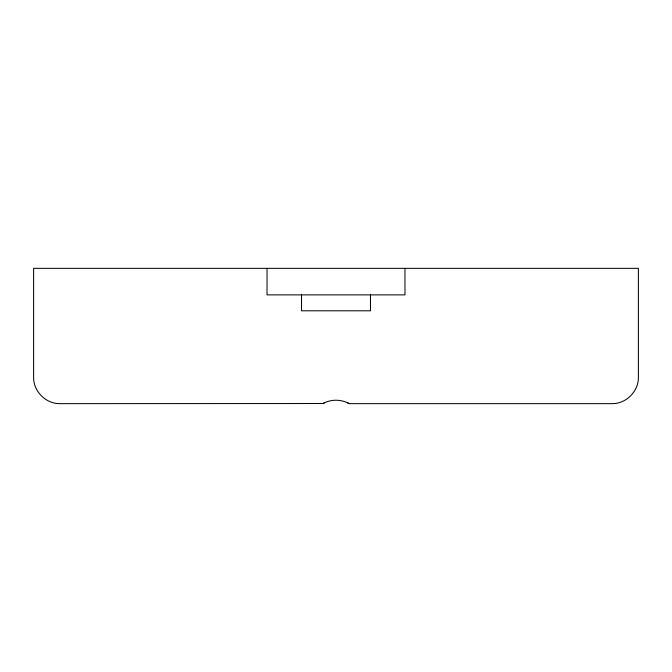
<?xml version="1.0" encoding="UTF-8"?>
<svg xmlns="http://www.w3.org/2000/svg" width="672" height="672" viewBox="0 0 672 672"><rect width="100%" height="100%" fill="white"/><g stroke="black" fill="none" stroke-linecap="round" stroke-linejoin="round"><path stroke-width="1.01" d="M323.056 403.519L60.127 403.645C45.948 403.99 33.247 391.289 33.6 377.118L33.6 268.355L638.4 268.355L638.4 377.118C638.753 391.289 626.052 403.99 611.873 403.645L349.264 403.645C341.208 399.21 331.019 399.008 322.963 403.586M324.517 402.797L323.19 403.418M347.483 402.797L349.037 403.586M404.972 268.355L404.972 294.882L267.028 294.882L267.028 268.355M370.482 294.882L370.482 310.8L301.518 310.8L301.518 294.882"/></g></svg>
